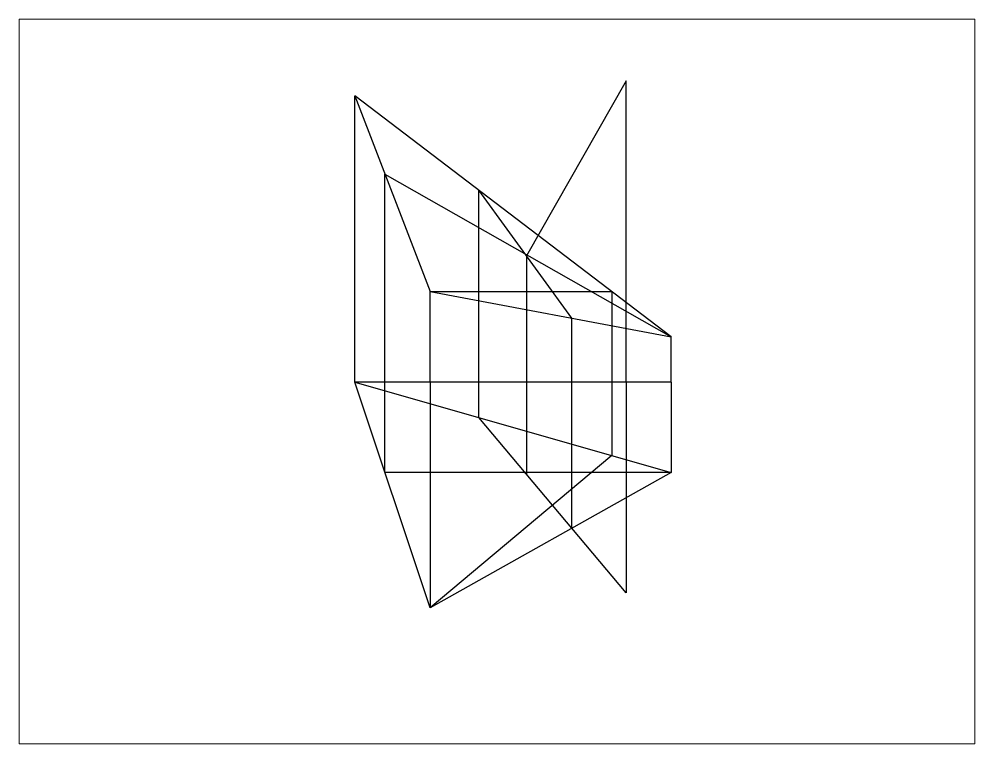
# Paper-space layout 'Лист1' of a CAD drawing. Header units: millimetres. Extents: x 26 to 231, y 20 to 176.
# The model-space entities are those that its viewports show. They can reach past a viewport. Long polylines and large blocks are cut down to what shows.
import ezdxf

# ---------------------------------------------------------------- set-up
doc = ezdxf.new("R2010")
doc.units = ezdxf.units.MM

msp = doc.modelspace()

# ---------------------------------------------------------------- linework, layer by layer
at = {"color": 1}
for p, q in [((9235, 180), (9201.96, 121.87)), ((9210.6, 39.07), (9186.1, 68.26)), ((9235, 10), (9210.6, 39.07))]:
    msp.add_line(p, q, dxfattribs=at)
for p, q in [((9235, 80), (9235, 180)), ((9145, 80), (9145, 175)), ((9145, 175), (9170, 110)), ((9250, 95), (9145, 175)), ((9170, 80), (9170, 110)), ((9170, 110), (9250, 95)), ((9250, 80), (9250, 95)), ((9250, 80), (9145, 80)), ((9250, 80), (9145, 80)), ((9145, 80), (9250, 50)), ((9170, 5), (9145, 80)), ((9250, 80), (9170, 80)), ((9170, 80), (9170, 5)), ((9250, 80), (9235, 80)), ((9235, 80), (9235, 10)), ((9250, 80), (9250, 50)), ((9250, 50), (9170, 5))]:
    msp.add_line(p, q)
at = {"color": 152, "true_color": 0x2776bb}
for p, q in [((9155, 50), (9155, 149)), ((9155, 149), (9250, 95)), ((9170, 110), (9230.31, 110)), ((9230.31, 110), (9230.31, 55.62)), ((9230.31, 55.62), (9170, 5)), ((9250, 50), (9155, 50))]:
    msp.add_line(p, q, dxfattribs=at)
at = {"color": 18, "true_color": 0x000000}
for p, q in [((9186.1, 68.26), (9186.1, 143.69)), ((9217, 31.44), (9217, 101.19))]:
    msp.add_line(p, q, dxfattribs=at)
at = {"color": 6}
msp.add_line((9217, 101.19), (9186.1, 143.69), dxfattribs=at)
at = {"color": 3}
msp.add_line((9201.96, 121.87), (9201.96, 49.36), dxfattribs=at)

psp = doc.layouts.new('Лист1')

# ---------------------------------------------------------------- viewports
at = {"layer": '0'}
psp.add_viewport(center=(128.5, 97.5), size=(205.6, 156), view_center_point=(9192.17, 80.17), view_height=240.6685, dxfattribs=at)

doc.saveas('drawing.dxf')
